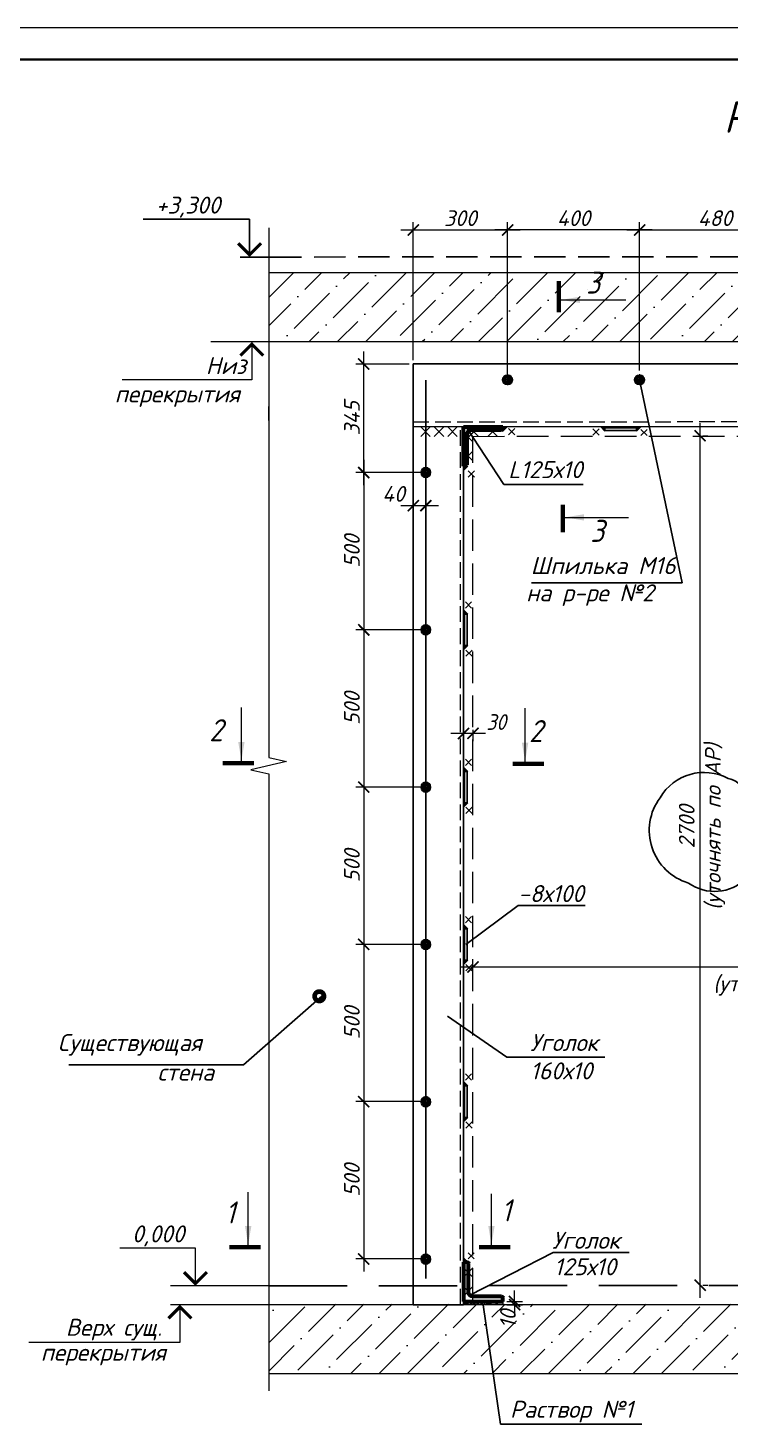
# Model space of a CAD drawing. Header units: millimetres. Extents: x 749182 to 2267578, y 70462 to 311449.
# Drawn here: x 2151300 to 2153534, y 144122 to 148560 of the extents above; entities that cross this region are included whole.
import ezdxf
from ezdxf.enums import TextEntityAlignment as Align

# ---------------------------------------------------------------- set-up
doc = ezdxf.new("R2010")
doc.units = ezdxf.units.MM
for name, pattern in [('GOST2.303 4', [7, 5, -2, 0]), ('ГОСТ 2.303 4', [7, 5, -2, 0]), ('осеваяX2', [4, 2.5, -0.5, 0.5, -0.5])]:
    doc.linetypes.add(name, pattern=pattern)
doc.layers.get('Defpoints').update_dxf_attribs({"color": 255})
for name, color, linetype, lineweight in [('1Стены', 252, 'Continuous', 25), ('монолит', 176, 'Continuous', 50), ('Оси', 165, 'осеваяX2', 13), ('Размер', 7, 'Continuous', 13), ('сварка', 156, 'Continuous', 9), ('штрих', 8, 'Continuous', 5), ('штриховка кирпич', 42, 'Continuous', 5)]:
    doc.layers.add(name, color=color, linetype=linetype, lineweight=lineweight)
doc.layers.add('CS_UNPLOTTED', color=254, linetype='Continuous', plot=False)
doc.layers.add('металл', color=124, linetype='Continuous')
doc.layers.add('Текст', color=7, linetype='Continuous')
doc.styles.add('GOST', font='', dxfattribs={"width": 0.8, "oblique": 10})
doc.styles.add('GOST 2.304_new', font='isocpeur.ttf', dxfattribs={"width": 0.9, "oblique": 15})
doc.styles.add('М2', font='isocpeui.ttf')
doc.styles.get('GOST').set_extended_font_data('GOST type A')
doc.dimstyles.new('SPDS', dxfattribs={"dimscale": 25, "dimtxt": 2.5, "dimasz": 1.77, "dimexe": 1.25, "dimexo": 0.625, "dimtad": 1, "dimdec": 0, "dimrnd": 0.001, "dimtxsty": 'GOST 2.304_new', "dimblk": 'ARCHTICK', "dimcen": 2.5, "dimdle": 2, "dimclrt": 256, "dimazin": 2, "dimtfac": 0.75, "dimtdec": 0, "dimtmove": 1, "dimatfit": 3, "dimfxl": 0, "dimtolj": 1, "dimlwd": 9, "dimlwe": 9, "dimarcsym": 0})
doc.dimstyles.new('SPDS 1_20', dxfattribs={"dimscale": 20, "dimtxt": 2.5, "dimasz": 1.77, "dimexe": 1.25, "dimexo": 0.625, "dimtad": 1, "dimdec": 0, "dimrnd": 0.001, "dimtxsty": 'М2', "dimblk": 'ARCHTICK', "dimcen": 2.5, "dimdle": 2, "dimclrt": 256, "dimadec": 0, "dimazin": 2, "dimtfac": 0.75, "dimtdec": 0, "dimtmove": 1, "dimatfit": 3, "dimfxl": 0, "dimtolj": 1, "dimlwd": 9, "dimlwe": 9, "dimarcsym": 0})
pattern_1 = [(45, (-39706881.14, -1426623.21), (33.67596045, 123.47852166), [158.75, -31.75, 0, -31.75])]

# ---------------------------------------------------------------- blocks, each defined once
blk = doc.blocks.new('_ArchTick')
at = {"color": 0, "linetype": 'ByBlock', "const_width": 0.15}
blk.add_lwpolyline([(-0.5, -0.5), (0.5, 0.5)], dxfattribs=at)
blk = doc.blocks.new('*D1083')
at = {"layer": 'Defpoints', "color": 0, "lineweight": 20, "ltscale": 20, "transparency": 16777216}
for p in [(2152685.6, 146340.9), (2152685.6, 146317.3), (2152715.6, 146340.9)]:
    blk.add_point(p, dxfattribs=at)
at = {"layer": 'Размер', "color": 0, "lineweight": 9, "ltscale": 20, "transparency": 16777216}
for p, q in [((2152755.6, 146317.3), (2152645.6, 146317.3)), ((2152685.6, 146328.4), (2152685.6, 146292.3)), ((2152715.6, 146328.4), (2152715.6, 146292.3))]:
    blk.add_line(p, q, dxfattribs=at)
at = {"layer": 'Размер', "color": 0, "lineweight": 9, "ltscale": 20, "transparency": 16777216, "xscale": 35.4, "yscale": 35.4, "zscale": 35.4}
for p, rotation in [((2152685.6, 146317.3), 179.9999999995553), ((2152715.6, 146317.3), 359.9999999995553)]:
    blk.add_blockref('_ArchTick', p, dxfattribs=dict(at, rotation=rotation))
at = {"layer": 'Размер', "ltscale": 20, "transparency": 16777216, "insert": (2152789.4, 146353.4), "char_height": 50, "attachment_point": 5, "style": 'GOST 2.304_new'}
blk.add_mtext('\\A1;30', dxfattribs=at)
blk = doc.blocks.new('свар')
at = {"layer": 'сварка', "color": 0, "linetype": 'Continuous', "ltscale": 10}
for p, q in [((10, 10), (-10, -10)), ((-10, 10), (10, -10))]:
    blk.add_line(p, q, dxfattribs=at)
blk = doc.blocks.new('м16')
at = {"layer": 'металл', "lineweight": 30, "ltscale": 20}
for p, q in [((-11, 6.4), (0, 12.7)), ((-11, -6.4), (-11, 6.4)), ((0, 12.7), (11, 6.4)), ((11, 6.4), (11, -6.4)), ((0, -12.7), (-11, -6.4)), ((11, -6.4), (0, -12.7))]:
    blk.add_line(p, q, dxfattribs=at)
blk.add_circle((0, 0), 15, dxfattribs=at)
for radius, start, end in [(10.4, 0, 180), (10.4, 180, 0), (6.92, 0, 180), (6.92, 180, 0)]:
    blk.add_arc((0, 0), radius, start, end, dxfattribs=at)
at = {"layer": 'металл', "linetype": 'Continuous', "lineweight": 25, "ltscale": 20}
blk.add_arc((0, 0), 8, 255, 165, dxfattribs=at)
at = {"layer": 'Оси', "ltscale": 20}
for p, q in [((17, 0), (-17.3, 0)), ((0, 17.3), (0, -17.3))]:
    blk.add_line(p, q, dxfattribs=at)
blk = doc.blocks.new('*D1090')
at = {"color": 0, "lineweight": 9, "ltscale": 20, "transparency": 16777216}
for p, q in [((2152367.9, 147186.5), (2152367.9, 146606.5)), ((2152563.1, 147146.5), (2152342.9, 147146.5)), ((2152563.1, 146646.5), (2152342.9, 146646.5))]:
    blk.add_line(p, q, dxfattribs=at)
at = {"layer": 'Defpoints', "color": 0, "lineweight": 20, "ltscale": 20, "transparency": 16777216}
for p in [(2152575.6, 147146.5), (2152367.9, 146646.5), (2152575.6, 146646.5)]:
    blk.add_point(p, dxfattribs=at)
at = {"color": 0, "lineweight": 9, "ltscale": 20, "transparency": 16777216, "xscale": 35.4, "yscale": 35.4, "zscale": 35.4}
for p, rotation in [((2152367.9, 147146.5), 90), ((2152367.9, 146646.5), 270)]:
    blk.add_blockref('_ArchTick', p, dxfattribs=dict(at, rotation=rotation))
at = {"ltscale": 20, "transparency": 16777216, "insert": (2152330.4, 146896.5), "char_height": 50, "attachment_point": 5, "rotation": 90, "style": 'М2'}
blk.add_mtext('\\A1;500', dxfattribs=at)
blk = doc.blocks.new('*D1091')
at = {"color": 0, "lineweight": 9, "ltscale": 20, "transparency": 16777216}
for p, q in [((2152367.9, 146686.5), (2152367.9, 146106.5)), ((2152563.1, 146646.5), (2152342.9, 146646.5)), ((2152563.1, 146146.5), (2152342.9, 146146.5))]:
    blk.add_line(p, q, dxfattribs=at)
at = {"layer": 'Defpoints', "color": 0, "lineweight": 20, "ltscale": 20, "transparency": 16777216}
for p in [(2152575.6, 146646.5), (2152367.9, 146146.5), (2152575.6, 146146.5)]:
    blk.add_point(p, dxfattribs=at)
at = {"color": 0, "lineweight": 9, "ltscale": 20, "transparency": 16777216, "xscale": 35.4, "yscale": 35.4, "zscale": 35.4}
for p, rotation in [((2152367.9, 146646.5), 90), ((2152367.9, 146146.5), 270)]:
    blk.add_blockref('_ArchTick', p, dxfattribs=dict(at, rotation=rotation))
at = {"ltscale": 20, "transparency": 16777216, "insert": (2152330.4, 146396.5), "char_height": 50, "attachment_point": 5, "rotation": 90, "style": 'М2'}
blk.add_mtext('\\A1;500', dxfattribs=at)
blk = doc.blocks.new('*D1092')
at = {"color": 0, "lineweight": 9, "ltscale": 20, "transparency": 16777216}
for p, q in [((2152367.9, 146186.5), (2152367.9, 145606.7)), ((2152563.1, 146146.5), (2152342.9, 146146.5)), ((2152563.1, 145646.7), (2152342.9, 145646.7))]:
    blk.add_line(p, q, dxfattribs=at)
at = {"layer": 'Defpoints', "color": 0, "lineweight": 20, "ltscale": 20, "transparency": 16777216}
for p in [(2152575.6, 146146.5), (2152367.9, 145646.7), (2152575.6, 145646.7)]:
    blk.add_point(p, dxfattribs=at)
at = {"color": 0, "lineweight": 9, "ltscale": 20, "transparency": 16777216, "xscale": 35.4, "yscale": 35.4, "zscale": 35.4}
for p, rotation in [((2152367.9, 146146.5), 90), ((2152367.9, 145646.7), 270)]:
    blk.add_blockref('_ArchTick', p, dxfattribs=dict(at, rotation=rotation))
at = {"ltscale": 20, "transparency": 16777216, "insert": (2152330.4, 145896.6), "char_height": 50, "attachment_point": 5, "rotation": 90, "style": 'М2'}
blk.add_mtext('\\A1;500', dxfattribs=at)
blk = doc.blocks.new('*D1093')
at = {"layer": 'Defpoints', "color": 0, "lineweight": 20, "ltscale": 20, "transparency": 16777216}
for p in [(2152525.6, 147131.7), (2152565.6, 147129.5), (2152525.6, 147041.2)]:
    blk.add_point(p, dxfattribs=at)
at = {"layer": 'Размер', "color": 0, "lineweight": 9, "ltscale": 20, "transparency": 16777216}
for p, q in [((2152525.6, 147119.2), (2152525.6, 147016.2)), ((2152565.6, 147117), (2152565.6, 147016.2)), ((2152605.6, 147041.2), (2152485.6, 147041.2))]:
    blk.add_line(p, q, dxfattribs=at)
at = {"layer": 'Размер', "color": 0, "lineweight": 9, "ltscale": 20, "transparency": 16777216, "xscale": 35.4, "yscale": 35.4, "zscale": 35.4, "rotation": 180}
blk.add_blockref('_ArchTick', (2152525.6, 147041.2), dxfattribs=at)
at = {"layer": 'Размер', "color": 0, "lineweight": 9, "ltscale": 20, "transparency": 16777216, "xscale": 35.4, "yscale": 35.4, "zscale": 35.4}
blk.add_blockref('_ArchTick', (2152565.6, 147041.2), dxfattribs=at)
at = {"layer": 'Размер', "ltscale": 20, "transparency": 16777216, "insert": (2152462.7, 147078.7), "char_height": 50, "attachment_point": 5, "style": 'М2'}
blk.add_mtext('\\A1;40', dxfattribs=at)
blk = doc.blocks.new('*D1094')
at = {"color": 0, "lineweight": 9, "ltscale": 20, "transparency": 16777216}
for p, q in [((2152848, 144511.5), (2152848, 144546.9)), ((2152823.1, 144511.5), (2152873, 144511.5)), ((2152823.1, 144501.5), (2152873, 144501.5)), ((2152848, 144511.5), (2152848, 144501.5)), ((2152848, 144501.5), (2152848, 144466.1))]:
    blk.add_line(p, q, dxfattribs=at)
at = {"layer": 'Defpoints', "color": 0, "lineweight": 20, "ltscale": 20, "transparency": 16777216}
for p in [(2152810.6, 144511.5), (2152810.6, 144501.5), (2152848, 144501.5)]:
    blk.add_point(p, dxfattribs=at)
at = {"color": 0, "lineweight": 9, "ltscale": 20, "transparency": 16777216, "xscale": 35.4, "yscale": 35.4, "zscale": 35.4}
for p, rotation in [((2152848, 144511.5), 270), ((2152848, 144501.5), 90)]:
    blk.add_blockref('_ArchTick', p, dxfattribs=dict(at, rotation=rotation))
at = {"ltscale": 20, "transparency": 16777216, "insert": (2152826.9, 144455.9), "char_height": 50, "attachment_point": 5, "rotation": 90, "style": 'М2'}
blk.add_mtext('\\A1;10', dxfattribs=at)
blk = doc.blocks.new('*D1096')
at = {"color": 0, "lineweight": 9, "ltscale": 20, "transparency": 16777216}
for p, q in [((2152485.6, 147917.5), (2152865.6, 147917.5)), ((2152525.6, 147504), (2152525.6, 147942.5)), ((2152825.6, 147454), (2152825.6, 147942.5))]:
    blk.add_line(p, q, dxfattribs=at)
at = {"layer": 'Defpoints', "color": 0, "lineweight": 20, "ltscale": 20, "transparency": 16777216}
for p in [(2152825.6, 147917.5), (2152525.6, 147491.5), (2152825.6, 147441.5)]:
    blk.add_point(p, dxfattribs=at)
at = {"color": 0, "lineweight": 9, "ltscale": 20, "transparency": 16777216, "xscale": 35.4, "yscale": 35.4, "zscale": 35.4, "rotation": 180}
blk.add_blockref('_ArchTick', (2152525.6, 147917.5), dxfattribs=at)
at = {"color": 0, "lineweight": 9, "ltscale": 20, "transparency": 16777216, "xscale": 35.4, "yscale": 35.4, "zscale": 35.4}
blk.add_blockref('_ArchTick', (2152825.6, 147917.5), dxfattribs=at)
at = {"ltscale": 20, "transparency": 16777216, "insert": (2152675.6, 147955), "char_height": 50, "attachment_point": 5, "style": 'М2'}
blk.add_mtext('\\A1;300', dxfattribs=at)
blk = doc.blocks.new('*D1097')
at = {"color": 0, "lineweight": 9, "ltscale": 20, "transparency": 16777216}
for p, q in [((2153285.6, 147917.5), (2152785.6, 147917.5)), ((2152825.6, 147482), (2152825.6, 147942.5)), ((2153245.6, 147471.3), (2153245.6, 147942.5))]:
    blk.add_line(p, q, dxfattribs=at)
at = {"layer": 'Defpoints', "color": 0, "lineweight": 20, "ltscale": 20, "transparency": 16777216}
for p in [(2152825.6, 147917.5), (2152825.6, 147469.5), (2153245.6, 147458.8)]:
    blk.add_point(p, dxfattribs=at)
at = {"color": 0, "lineweight": 9, "ltscale": 20, "transparency": 16777216, "xscale": 35.4, "yscale": 35.4, "zscale": 35.4, "rotation": 180}
blk.add_blockref('_ArchTick', (2152825.6, 147917.5), dxfattribs=at)
at = {"color": 0, "lineweight": 9, "ltscale": 20, "transparency": 16777216, "xscale": 35.4, "yscale": 35.4, "zscale": 35.4}
blk.add_blockref('_ArchTick', (2153245.6, 147917.5), dxfattribs=at)
at = {"ltscale": 20, "transparency": 16777216, "insert": (2153035.6, 147955), "char_height": 50, "attachment_point": 5, "style": 'М2'}
blk.add_mtext('\\A1;400', dxfattribs=at)
blk = doc.blocks.new('*D1098')
at = {"color": 0, "lineweight": 9, "ltscale": 20, "transparency": 16777216}
for p, q in [((2152367.9, 147106.7), (2152367.9, 147531.5)), ((2152513.1, 147491.5), (2152342.9, 147491.5)), ((2152553.1, 147146.7), (2152342.9, 147146.7))]:
    blk.add_line(p, q, dxfattribs=at)
at = {"layer": 'Defpoints', "color": 0, "lineweight": 20, "ltscale": 20, "transparency": 16777216}
for p in [(2152367.9, 147491.5), (2152525.6, 147491.5), (2152565.6, 147146.7)]:
    blk.add_point(p, dxfattribs=at)
at = {"color": 0, "lineweight": 9, "ltscale": 20, "transparency": 16777216, "xscale": 35.4, "yscale": 35.4, "zscale": 35.4}
for p, rotation in [((2152367.9, 147491.5), 90), ((2152367.9, 147146.7), 270)]:
    blk.add_blockref('_ArchTick', p, dxfattribs=dict(at, rotation=rotation))
at = {"ltscale": 20, "transparency": 16777216, "insert": (2152330.4, 147319.1), "char_height": 50, "attachment_point": 5, "rotation": 90, "style": 'М2'}
blk.add_mtext('\\A1;345', dxfattribs=at)
blk = doc.blocks.new('*D1085')
at = {"color": 0, "lineweight": 9, "ltscale": 20, "transparency": 16777216}
for p, q in [((2152675.6, 145574.9), (2154770.5, 145574.9)), ((2152715.6, 145539.6), (2152715.6, 145599.9)), ((2154730.5, 145524.3), (2154730.5, 145599.9))]:
    blk.add_line(p, q, dxfattribs=at)
at = {"layer": 'Defpoints', "color": 0, "lineweight": 20, "ltscale": 20, "transparency": 16777216}
for p in [(2154730.5, 145574.9), (2152715.6, 145527.1), (2154730.5, 145511.8)]:
    blk.add_point(p, dxfattribs=at)
at = {"color": 0, "lineweight": 9, "ltscale": 20, "transparency": 16777216, "xscale": 35.4, "yscale": 35.4, "zscale": 35.4, "rotation": 180}
blk.add_blockref('_ArchTick', (2152715.6, 145574.9), dxfattribs=at)
at = {"color": 0, "lineweight": 9, "ltscale": 20, "transparency": 16777216, "xscale": 35.4, "yscale": 35.4, "zscale": 35.4}
blk.add_blockref('_ArchTick', (2154730.5, 145574.9), dxfattribs=at)
at = {"ltscale": 20, "transparency": 16777216, "insert": (2153744.6, 145557.3), "char_height": 50, "width": 743.323, "attachment_point": 5, "style": 'М2'}
blk.add_mtext('\\A1;1815*(2000*)\\P(уточнять по АР)', dxfattribs=at)
blk = doc.blocks.new('*D1086')
at = {"layer": 'Defpoints', "color": 0, "lineweight": 20, "ltscale": 20, "transparency": 16777216}
for p in [(2153434.1, 147263.5), (2153438.3, 147263.5), (2153434.1, 144563.5)]:
    blk.add_point(p, dxfattribs=at)
at = {"layer": 'Размер', "color": 0, "lineweight": 9, "ltscale": 20, "transparency": 16777216}
for p, q in [((2153438.3, 144523.5), (2153438.3, 147303.5)), ((2153446.6, 147263.5), (2153463.3, 147263.5)), ((2153446.6, 144563.5), (2153463.3, 144563.5))]:
    blk.add_line(p, q, dxfattribs=at)
at = {"layer": 'Размер', "color": 0, "lineweight": 9, "ltscale": 20, "transparency": 16777216, "xscale": 35.4, "yscale": 35.4, "zscale": 35.4}
for p, rotation in [((2153438.3, 147263.5), 90), ((2153438.3, 144563.5), 270)]:
    blk.add_blockref('_ArchTick', p, dxfattribs=dict(at, rotation=rotation))
at = {"layer": 'Размер', "ltscale": 20, "transparency": 16777216, "insert": (2153444.1, 146020.7), "char_height": 50, "width": 670.583, "attachment_point": 5, "rotation": 90, "style": 'М2'}
blk.add_mtext('\\A1;2700  \\P(уточнять по АР)', dxfattribs=at)
blk = doc.blocks.new('*D1087')
at = {"layer": 'Defpoints', "color": 0, "lineweight": 20, "ltscale": 100, "transparency": 16777216}
for p in [(2153726, 147917.5), (2153245.6, 147542), (2153726, 147459.1)]:
    blk.add_point(p, dxfattribs=at)
at = {"layer": 'Размер', "color": 0, "lineweight": 9, "ltscale": 100, "transparency": 16777216}
for p, q in [((2153205.6, 147917.5), (2153766, 147917.5)), ((2153245.6, 147554.5), (2153245.6, 147942.5)), ((2153726, 147471.6), (2153726, 147942.5))]:
    blk.add_line(p, q, dxfattribs=at)
at = {"layer": 'Размер', "color": 0, "lineweight": 9, "ltscale": 100, "transparency": 16777216, "xscale": 35.4, "yscale": 35.4, "zscale": 35.4, "rotation": 180}
blk.add_blockref('_ArchTick', (2153245.6, 147917.5), dxfattribs=at)
at = {"layer": 'Размер', "color": 0, "lineweight": 9, "ltscale": 100, "transparency": 16777216, "xscale": 35.4, "yscale": 35.4, "zscale": 35.4}
blk.add_blockref('_ArchTick', (2153726, 147917.5), dxfattribs=at)
at = {"layer": 'Размер', "ltscale": 100, "transparency": 16777216, "insert": (2153485.8, 147955), "char_height": 50, "attachment_point": 5, "style": 'М2'}
blk.add_mtext('\\A1;480', dxfattribs=at)
blk = doc.blocks.new('*U713')
at = {"color": 44, "lineweight": 20, "ltscale": 10}
blk.add_line((594, 420), (0, 420), dxfattribs=at)
at = {"color": 137, "lineweight": 35, "ltscale": 10}
blk.add_line((589, 415), (20, 415), dxfattribs=at)
at = {"color": 44, "lineweight": 13, "style": 'GOST', "oblique": 10, "width": 0.8}
for tag in ['ФОРМАТВЕРТ', 'ФОРМАТГОРИЗ']:
    blk.add_attdef(tag, (542.98, 1.6), '', height=2, dxfattribs=at)
blk = doc.blocks.new('*D1101')
at = {"color": 0, "lineweight": 9, "ltscale": 20, "transparency": 16777216}
for p, q in [((2152367.9, 145686.7), (2152367.9, 145106.9)), ((2152563.1, 145646.7), (2152342.9, 145646.7)), ((2152563.1, 145146.9), (2152342.9, 145146.9))]:
    blk.add_line(p, q, dxfattribs=at)
at = {"layer": 'Defpoints', "color": 0, "lineweight": 20, "ltscale": 20, "transparency": 16777216}
for p in [(2152575.6, 145646.7), (2152367.9, 145146.9), (2152575.6, 145146.9)]:
    blk.add_point(p, dxfattribs=at)
at = {"color": 0, "lineweight": 9, "ltscale": 20, "transparency": 16777216, "xscale": 35.4, "yscale": 35.4, "zscale": 35.4}
for p, rotation in [((2152367.9, 145646.7), 90), ((2152367.9, 145146.9), 270)]:
    blk.add_blockref('_ArchTick', p, dxfattribs=dict(at, rotation=rotation))
at = {"ltscale": 20, "transparency": 16777216, "insert": (2152330.4, 145396.8), "char_height": 50, "attachment_point": 5, "rotation": 90, "style": 'М2'}
blk.add_mtext('\\A1;500', dxfattribs=at)
blk = doc.blocks.new('*D1102')
at = {"color": 0, "lineweight": 9, "ltscale": 20, "transparency": 16777216}
for p, q in [((2152367.9, 145186.9), (2152367.9, 144607)), ((2152563.1, 145146.9), (2152342.9, 145146.9)), ((2152563.1, 144647), (2152342.9, 144647))]:
    blk.add_line(p, q, dxfattribs=at)
at = {"layer": 'Defpoints', "color": 0, "lineweight": 20, "ltscale": 20, "transparency": 16777216}
for p in [(2152575.6, 145146.9), (2152367.9, 144647), (2152575.6, 144647)]:
    blk.add_point(p, dxfattribs=at)
at = {"color": 0, "lineweight": 9, "ltscale": 20, "transparency": 16777216, "xscale": 35.4, "yscale": 35.4, "zscale": 35.4}
for p, rotation in [((2152367.9, 145146.9), 90), ((2152367.9, 144647), 270)]:
    blk.add_blockref('_ArchTick', p, dxfattribs=dict(at, rotation=rotation))
at = {"ltscale": 20, "transparency": 16777216, "insert": (2152330.4, 144896.9), "char_height": 50, "attachment_point": 5, "rotation": 90, "style": 'М2'}
blk.add_mtext('\\A1;500', dxfattribs=at)

msp = doc.modelspace()

# ---------------------------------------------------------------- hatches: boundary and pattern name
at = {"layer": 'Размер', "ltscale": 20}
h = msp.add_hatch(dxfattribs=at)
h.set_pattern_fill('AR-SAND', color=256, scale=0.3)
h.set_pattern_definition([(37.5, (1378667.617, 497263.768), (-0.48000939, 14.68239712), [0, -11.5824, 0, -12.954, 0, -12.3825]), (7.5, (1378667.617, 497263.768), (13.4856985, 21.504753), [0, -6.2484, 0, -10.4394, 0, -4.0005]), (327.5, (1378658.244, 497263.768), (23.7297711, 0.04311554), [0, -3.81, 0, -13.716, 0, -17.907]), (317.5, (1378658.244, 497263.768), (22.90669357, 6.6878797), [0, -1.905, 0, -8.9916, 0, -10.287])])
h.paths.add_polyline_path([(2152810.6178, 144511.5151), (2152715.6178, 144511.5151), (2152715.6178, 144501.5151), (2152810.6178, 144501.5151)])
h.paths.add_polyline_path([(2152715.6178, 144511.5151), (2152685.6178, 144511.5151), (2152685.6178, 144501.5151), (2152715.6178, 144501.5151)])
at = {"layer": 'сварка', "linetype": 'Continuous', "ltscale": 5}
for points in [[(2152810.6276, 147291.5151), (2152810.6276, 147277.8717), (2152824.2711, 147291.5151)], [(2153135.5298, 147291.5151), (2153121.8864, 147291.5151), (2153135.5298, 147277.8717)], [(2153235.7254, 147291.5151), (2153249.3689, 147291.5151), (2153235.7254, 147277.8717)], [(2152685.6276, 147166.5151), (2152699.2711, 147166.5151), (2152685.6276, 147152.8717)], [(2152685.6276, 146696.6129), (2152685.6276, 146710.2563), (2152699.2711, 146696.6129)], [(2152685.6276, 146596.4173), (2152685.6276, 146582.7739), (2152699.2711, 146596.4173)], [(2152685.6276, 146196.6129), (2152685.6276, 146210.2563), (2152699.2711, 146196.6129)], [(2152685.6276, 146096.4173), (2152685.6276, 146082.7739), (2152699.2711, 146096.4173)], [(2152685.6276, 145696.6129), (2152685.6276, 145710.2563), (2152699.2711, 145696.6129)], [(2152685.6276, 145596.4173), (2152685.6276, 145582.7739), (2152699.2711, 145596.4173)], [(2152685.6276, 145196.7855), (2152685.6276, 145210.4289), (2152699.2711, 145196.7855)], [(2152685.6276, 145096.5899), (2152685.6276, 145082.9464), (2152699.2711, 145096.5899)], [(2152685.6276, 144636.5151), (2152685.6276, 144650.1585), (2152699.2711, 144636.5151)]]:
    msp.add_hatch(color=0, dxfattribs=at).paths.add_polyline_path(points, flags=0)
at = {"layer": 'штрих', "ltscale": 15}
h = msp.add_hatch(dxfattribs=at)
h.set_pattern_fill('ANSI36', color=256, scale=20)
h.set_pattern_definition(pattern_1)
h.paths.add_polyline_path([(2152065.5189, 147782.5176), (2152065.7324, 147562.5177), (2155196.799, 147562.5177), (2155196.5856, 147782.5176)])
h = msp.add_hatch(dxfattribs=at)
h.set_pattern_fill('ANSI36', color=256, scale=20)
h.set_pattern_definition(pattern_1)
h.paths.add_polyline_path([(2152065.5742, 144503.5202), (2152065.5742, 144283.5202), (2155196.6408, 144283.5202), (2155196.6408, 144503.5202)])

# ---------------------------------------------------------------- linework, layer by layer
at = {"linetype": 'Continuous', "ltscale": 20}
for p, q in [((2152004.8584, 147951.5151), (2151666.7028, 147951.5151)), ((2152004.8584, 147831.5151), (2152004.8584, 147951.5151)), ((2152125.6403, 147831.5151), (2151974.8584, 147831.5151))]:
    msp.add_line(p, q, dxfattribs=at)
at = {"ltscale": 100}
for p, q in [((2153381.6476, 146796.0408), (2153245.6276, 147441.5151)), ((2152813.7563, 147108.5833), (2152697.4428, 147286.5329)), ((2153065.946, 147108.5833), (2152813.7563, 147108.5833)), ((2152902.2285, 146796.0408), (2153381.6476, 146796.0408)), ((2152859.8306, 145770.6274), (2152692.6567, 145646.5152)), ((2152859.8306, 145770.6274), (2153072.2458, 145770.6274)), ((2151985.334, 145263.3666), (2152234.249, 145481.7055)), ((2151985.334, 145263.3666), (2151430.0081, 145263.3666)), ((2152970.6778, 144666.888), (2152705.7281, 144531.6156)), ((2153212.9203, 144666.888), (2152970.6778, 144666.888))]:
    msp.add_line(p, q, dxfattribs=at)
at = {"ltscale": 20}
msp.add_line((2152823.6204, 145287.7638), (2152634.5765, 145419.0588), dxfattribs=at)
at = {"color": 0, "linetype": 'Continuous', "ltscale": 20, "const_width": 10}
msp.add_lwpolyline([(2152041.3229, 147875.0506), (2152004.8584, 147838.5861), (2151968.394, 147875.0506)], dxfattribs=at)
at = {"color": 0, "ltscale": 20}
msp.add_lwpolyline([(2153134.9039, 145287.7638), (2152823.6204, 145287.7638)], dxfattribs=at)
at = {"layer": '1Стены', "color": 0, "linetype": 'GOST2.303 4', "ltscale": 20}
msp.add_line((2152069.817, 147831.5151), (2155196.5856, 147833.5201), dxfattribs=at)
at = {"layer": '1Стены', "color": 0, "linetype": 'ГОСТ 2.303 4', "lineweight": 13, "ltscale": 10}
for p, q in [((2152525.6276, 147307.5151), (2154920.4643, 147309.5202)), ((2152675.6276, 144501.5151), (2152675.6276, 147291.5151))]:
    msp.add_line(p, q, dxfattribs=at)
at = {"layer": '1Стены', "color": 0, "linetype": 'ГОСТ 2.303 4', "lineweight": 13, "ltscale": 20}
for p, q in [((2152715.6276, 147261.5151), (2154730.4643, 147263.5202)), ((2152715.6276, 144517.5151), (2152715.6276, 147261.5151))]:
    msp.add_line(p, q, dxfattribs=at)
at = {"layer": '1Стены', "color": 0, "linetype": 'GOST2.303 4', "ltscale": 50}
msp.add_line((2152065.5742, 144561.5151), (2155196.6408, 144563.5202), dxfattribs=at)
at = {"layer": '1Стены', "color": 0, "linetype": 'ГОСТ 2.303 4', "lineweight": 13, "ltscale": 50}
msp.add_line((2152685.6276, 144501.5151), (2154760.4544, 144503.5202), dxfattribs=at)
at = {"layer": 'CS_UNPLOTTED', "ltscale": 20}
msp.add_line((2152565.9373, 147439.7994), (2152565.6276, 144584.7787), dxfattribs=at)
at = {"layer": 'CS_UNPLOTTED', "color": 5, "ltscale": 100}
msp.add_lwpolyline([(2153310.7384, 146112.7377, 0.52056705), (2153401.0983, 145841.8183, 0.365414593), (2153584.5891, 145856.073, 0.52056705), (2153670.1859, 145960.6383, 0.52056705), (2153575.0756, 146060.452, 0.52056705), (2153527.5204, 146174.5265, 0.399742671), (2153310.7384, 146112.7377)], format="xyb", dxfattribs=at)
at = {"layer": 'металл', "color": 0, "ltscale": 20}
for p, q in [((2152525.6276, 147491.5151), (2154920.4643, 147493.5202)), ((2152525.6276, 144501.5151), (2152525.6276, 147491.5151)), ((2152525.6276, 147291.5151), (2154920.4643, 147293.5202)), ((2152685.6276, 144501.5151), (2152685.6276, 147291.5151)), ((2152685.6178, 144501.5151), (2152525.6276, 144501.5151))]:
    msp.add_line(p, q, dxfattribs=at)
at = {"layer": 'металл', "color": 0, "linetype": 'Continuous', "lineweight": 60, "ltscale": 20}
for p, q in [((2152685.6276, 147166.5151), (2152685.6276, 147291.5151)), ((2152685.6276, 147291.5151), (2152810.6276, 147291.5151)), ((2152810.6276, 147291.5151), (2152810.6276, 147286.1151)), ((2152695.6276, 147267.5151), (2152695.6276, 147171.1151)), ((2152806.0276, 147281.5151), (2152709.6276, 147281.5151)), ((2152691.0276, 147166.5151), (2152685.6276, 147166.5151))]:
    msp.add_line(p, q, dxfattribs=at)
at = {"layer": 'металл', "color": 0, "linetype": 'Continuous', "lineweight": 60, "ltscale": 20, "extrusion": (0, 0, -1)}
for p, q in [((2152685.6276, 144636.5151), (2152685.6276, 144511.5151)), ((2152697.0276, 144636.5151), (2152685.6276, 144636.5151)), ((2152701.6276, 144541.5151), (2152701.6276, 144631.9151)), ((2152685.6276, 144511.5151), (2152810.6276, 144511.5151)), ((2152806.0276, 144527.5151), (2152715.6276, 144527.5151)), ((2152810.6276, 144511.5151), (2152810.6276, 144522.9151))]:
    msp.add_line(p, q, dxfattribs=at)
at = {"layer": 'металл', "color": 0, "ltscale": 20}
for points in [[(2153235.6276, 147288.506), (2153235.6276, 147280.506), (2153135.6276, 147280.506), (2153135.6276, 147288.506)], [(2152688.6367, 146696.5151), (2152696.6367, 146696.5151), (2152696.6367, 146596.5151), (2152688.6367, 146596.5151)], [(2152688.6367, 146196.5151), (2152696.6367, 146196.5151), (2152696.6367, 146096.5151), (2152688.6367, 146096.5151)], [(2152688.6367, 145696.5151), (2152696.6367, 145696.5151), (2152696.6367, 145596.5151), (2152688.6367, 145596.5151)], [(2152688.6367, 145196.6877), (2152696.6367, 145196.6877), (2152696.6367, 145096.6877), (2152688.6367, 145096.6877)]]:
    msp.add_lwpolyline(points, close=True, dxfattribs=at)
at = {"layer": 'металл', "color": 0, "linetype": 'Continuous', "lineweight": 60, "ltscale": 20}
for centre, radius, start, end in [((2152709.6276, 147267.5151), 14, 90, 180), ((2152806.0276, 147286.1151), 4.6, 270, 0), ((2152691.0276, 147171.1151), 4.6, 270, 0)]:
    msp.add_arc(centre, radius, start, end, dxfattribs=at)
at = {"layer": 'металл', "color": 0, "linetype": 'Continuous', "lineweight": 60, "ltscale": 20, "extrusion": (0, 0, -1)}
for centre, radius, start, end in [((-2152697.0276, 144631.9151), 4.6, 90, 180), ((-2152715.6276, 144541.5151), 14, 270, 0), ((-2152806.0276, 144522.9151), 4.6, 90, 180)]:
    msp.add_arc(centre, radius, start, end, dxfattribs=at)
at = {"layer": 'монолит', "color": 0, "lineweight": 25, "ltscale": 100}
for p, q in [((2152065.5189, 147781.5151), (2155196.5856, 147783.5201)), ((2152065.5189, 147561.5151), (2155196.5856, 147563.5201)), ((2152065.5742, 144501.5151), (2155196.6408, 144503.5202)), ((2152065.5742, 144281.5151), (2155196.6408, 144283.5202))]:
    msp.add_line(p, q, dxfattribs=at)
at = {"layer": 'Размер', "linetype": 'Continuous', "ltscale": 20}
for p, q in [((2152995.928, 147695.231), (2153201.5503, 147695.231)), ((2152206.1036, 147561.5151), (2151881.0904, 147561.5151)), ((2152012.0853, 147561.5151), (2152012.0853, 147441.5151)), ((2152012.0853, 147441.5151), (2151599.3096, 147441.5151)), ((2153008.7997, 147004.007), (2153210.0358, 147004.007)), ((2151978.8041, 146230.1303), (2151978.8041, 146400.1303)), ((2152881.4166, 146227.4408), (2152881.4166, 146397.4408)), ((2152000.4192, 144691.2621), (2152000.4192, 144859.5042)), ((2152774.408, 144691.2621), (2152774.408, 144853.46)), ((2151832.4017, 144681.5151), (2151592.1292, 144681.5151)), ((2151832.4017, 144561.5151), (2151832.4017, 144681.5151)), ((2152065.5358, 144561.5151), (2151753.2238, 144561.5151)), ((2152065.5358, 144501.5151), (2151753.2238, 144501.5151)), ((2151783.2623, 144501.5151), (2151783.2623, 144381.5151)), ((2151783.2623, 144381.5151), (2151302.4322, 144381.5151))]:
    msp.add_line(p, q, dxfattribs=at)
at = {"layer": 'Размер', "color": 0, "linetype": 'Continuous', "ltscale": 20}
for points, const_width in [([(2152988.928, 147755.231), (2152988.928, 147655.231)], 14), ([(2151975.6209, 147517.9795), (2152012.0853, 147554.444), (2152048.5498, 147517.9795)], 10), ([(2153001.7997, 146956.007), (2153001.7997, 147044.007)], 14), ([(2151918.8041, 146223.1303), (2152018.8041, 146223.1303)], 14), ([(2152941.4166, 146220.4408), (2152841.4166, 146220.4408)], 14), ([(2151940.4192, 144684.2621), (2152040.4192, 144684.2621)], 14), ([(2152834.408, 144684.2621), (2152734.408, 144684.2621)], 14), ([(2151868.8662, 144605.0506), (2151832.4017, 144568.5862), (2151795.9373, 144605.0506)], 10), ([(2151819.7267, 144457.9796), (2151783.2623, 144494.444), (2151746.7978, 144457.9796)], 10)]:
    msp.add_lwpolyline(points, dxfattribs=dict(at, const_width=const_width))
at = {"layer": 'Размер', "color": 0, "ltscale": 20}
msp.add_lwpolyline([(2152685.6178, 144511.5151), (2152810.6178, 144511.5151), (2152810.6178, 144501.5151), (2152685.6178, 144501.5151)], close=True, dxfattribs=at)
at = {"layer": 'Размер', "linetype": 'Continuous', "ltscale": 20}
for points in [[(2152995.928, 147695.231), (2153056.018, 147705.2866), (2153056.018, 147685.1754)], [(2153008.7997, 147004.007), (2153068.8897, 147014.0626), (2153068.8897, 146993.9514)], [(2151978.8041, 146230.1303), (2151968.7485, 146290.2203), (2151988.8597, 146290.2203)], [(2152881.4166, 146227.4408), (2152871.361, 146287.5308), (2152891.4722, 146287.5308)], [(2152000.4192, 144691.2621), (2151990.3636, 144751.3521), (2152010.4749, 144751.3521)], [(2152774.408, 144691.2621), (2152764.3524, 144751.3521), (2152784.4636, 144751.3521)]]:
    msp.add_solid(points, dxfattribs=at)
at = {"layer": 'сварка', "color": 0, "linetype": 'Continuous', "ltscale": 15}
for p, q in [((2152579.2786, 147291.5151), (2152549.2786, 147261.5151)), ((2152549.2786, 147291.5151), (2152579.2786, 147261.5151)), ((2152622.5894, 147291.5151), (2152592.5894, 147261.5151)), ((2152592.5894, 147291.5151), (2152622.5894, 147261.5151)), ((2152665.3167, 147291.5151), (2152635.3167, 147261.5151)), ((2152635.3167, 147291.5151), (2152665.3167, 147261.5151)), ((2152810.6276, 147291.5151), (2152685.6276, 147291.5151)), ((2152685.6276, 147166.5151), (2152685.6276, 147291.5151)), ((2152733.1276, 147291.5151), (2152703.1276, 147261.5151)), ((2152703.1276, 147291.5151), (2152733.1276, 147261.5151)), ((2152793.1276, 147291.5151), (2152763.1276, 147261.5151)), ((2152763.1276, 147291.5151), (2152793.1276, 147261.5151)), ((2152685.6276, 147244.0151), (2152715.6276, 147274.0151)), ((2152685.6276, 147274.0151), (2152715.6276, 147244.0151)), ((2152685.6276, 147184.0151), (2152715.6276, 147214.0151)), ((2152685.6276, 147214.0151), (2152715.6276, 147184.0151)), ((2152685.6178, 144636.5151), (2152685.6178, 144511.5151)), ((2152685.6178, 144619.0151), (2152715.6178, 144589.0151)), ((2152685.6178, 144589.0151), (2152715.6178, 144619.0151)), ((2152685.6178, 144559.0151), (2152715.6178, 144529.0151)), ((2152685.6178, 144529.0151), (2152715.6178, 144559.0151))]:
    msp.add_line(p, q, dxfattribs=at)
at = {"layer": 'сварка', "color": 0, "linetype": 'Continuous', "ltscale": 5}
for p, q in [((2152810.6276, 147291.5151), (2152810.6276, 147277.8717)), ((2152810.6276, 147277.8717), (2152824.2711, 147291.5151)), ((2152824.2711, 147291.5151), (2152810.6276, 147291.5151)), ((2153135.5298, 147291.5151), (2153121.8864, 147291.5151)), ((2153121.8864, 147291.5151), (2153135.5298, 147277.8717)), ((2153135.5298, 147277.8717), (2153135.5298, 147291.5151)), ((2153235.7254, 147291.5151), (2153249.3689, 147291.5151)), ((2153249.3689, 147291.5151), (2153235.7254, 147277.8717)), ((2153235.7254, 147277.8717), (2153235.7254, 147291.5151)), ((2152685.6276, 147166.5151), (2152699.2711, 147166.5151)), ((2152699.2711, 147166.5151), (2152685.6276, 147152.8717)), ((2152685.6276, 147152.8717), (2152685.6276, 147166.5151)), ((2152685.6276, 146696.6129), (2152685.6276, 146710.2563)), ((2152685.6276, 146710.2563), (2152699.2711, 146696.6129)), ((2152699.2711, 146696.6129), (2152685.6276, 146696.6129)), ((2152685.6276, 146596.4173), (2152685.6276, 146582.7739)), ((2152685.6276, 146582.7739), (2152699.2711, 146596.4173)), ((2152699.2711, 146596.4173), (2152685.6276, 146596.4173)), ((2152685.6276, 146196.6129), (2152685.6276, 146210.2563)), ((2152685.6276, 146210.2563), (2152699.2711, 146196.6129)), ((2152699.2711, 146196.6129), (2152685.6276, 146196.6129)), ((2152685.6276, 146096.4173), (2152685.6276, 146082.7739)), ((2152685.6276, 146082.7739), (2152699.2711, 146096.4173)), ((2152699.2711, 146096.4173), (2152685.6276, 146096.4173)), ((2152685.6276, 145696.6129), (2152685.6276, 145710.2563)), ((2152685.6276, 145710.2563), (2152699.2711, 145696.6129)), ((2152699.2711, 145696.6129), (2152685.6276, 145696.6129)), ((2152685.6276, 145596.4173), (2152685.6276, 145582.7739)), ((2152685.6276, 145582.7739), (2152699.2711, 145596.4173)), ((2152699.2711, 145596.4173), (2152685.6276, 145596.4173)), ((2152685.6276, 145196.7855), (2152685.6276, 145210.4289)), ((2152685.6276, 145210.4289), (2152699.2711, 145196.7855)), ((2152699.2711, 145196.7855), (2152685.6276, 145196.7855)), ((2152685.6276, 145096.5899), (2152685.6276, 145082.9464)), ((2152685.6276, 145082.9464), (2152699.2711, 145096.5899)), ((2152699.2711, 145096.5899), (2152685.6276, 145096.5899)), ((2152685.6276, 144636.5151), (2152685.6276, 144650.1585)), ((2152685.6276, 144650.1585), (2152699.2711, 144636.5151)), ((2152699.2711, 144636.5151), (2152685.6276, 144636.5151))]:
    msp.add_line(p, q, dxfattribs=at)
at = {"layer": 'Текст', "ltscale": 20}
for p in [(2152748.1178, 144501.5151), (2153253.171, 144121.9973)]:
    msp.add_line(p, (2152803.3775, 144121.9973), dxfattribs=at)
at = {"layer": 'Текст', "ltscale": 20, "const_width": 30}
msp.add_lwpolyline([(2152219.249, 145481.7055, -1), (2152234.249, 145481.7055, -1)], format="xyb", close=True, dxfattribs=at)
at = {"layer": 'штриховка кирпич', "color": 0, "linetype": 'Continuous', "ltscale": 15}
msp.add_line((2152065.8839, 147311.5721), (2152065.8839, 147356.5721), dxfattribs=at)
msp.add_lwpolyline([(2152065.8839, 147924.3416), (2152065.5742, 146241.122), (2152121.8242, 146227.997), (2152009.3242, 146201.747), (2152065.5742, 146188.622), (2152065.5742, 144227.4232)], dxfattribs=at)

# ---------------------------------------------------------------- block references
at = {"xscale": 20, "yscale": 20, "zscale": 20}
msp.add_blockref('*U713', (2150845.4858, 140159.751), dxfattribs=at)
at = {"layer": 'Размер'}
for p in [(2152825.6276, 147441.5151), (2153245.6276, 147441.5151)]:
    msp.add_blockref('м16', p, dxfattribs=at)
at = {"layer": 'Размер', "color": 0}
for p in [(2152838.674, 147276.786), (2153106.8972, 147275.7597), (2153259.7713, 147273.7561), (2152709.9274, 147141.5654)]:
    msp.add_blockref('свар', p, dxfattribs=at)
at = {"layer": 'Размер', "xscale": -1, "rotation": 89.99999999988889}
for p in [(2152565.6276, 147146.5151), (2152565.6276, 147146.5151), (2152565.6276, 146646.5151), (2152565.6276, 146146.5151), (2152565.6276, 145646.5151), (2152565.6276, 145146.6877), (2152565.6276, 144646.5151)]:
    msp.add_blockref('м16', p, dxfattribs=at)
at = {"layer": 'Размер', "color": 0, "xscale": -1, "rotation": 89.99999999762781}
for p in [(2152701.383, 146725.2455), (2152703.3866, 146572.3714), (2152701.383, 146225.2455), (2152703.3866, 146072.3714), (2152701.383, 145725.2455), (2152703.3866, 145572.3714), (2152701.383, 145225.4181), (2152703.3866, 145072.544), (2152709.802, 144656.7287)]:
    msp.add_blockref('свар', p, dxfattribs=at)

# ---------------------------------------------------------------- texts
at = {"color": 0, "ltscale": 20, "insert": (2152897.9968, 145361.7638), "char_height": 54, "width": 274.710988, "attachment_point": 1, "style": 'М2'}
msp.add_mtext('Уголок 160х10', dxfattribs=at)
at = {"layer": 'Размер', "linetype": 'Continuous', "ltscale": 20, "style": 'GOST 2.304_new', "oblique": 15, "width": 0.9}
for s, p in [('3', (2153075.928, 147715.231)), ('3', (2153088.7997, 146926.007)), ('2', (2151876.7751, 146292.4338)), ('2', (2152893.9692, 146289.7442)), ('1', (2151927.1943, 144759.7119)), ('1', (2152805.3297, 144766.3855))]:
    msp.add_text(s, height=70, dxfattribs=at).set_placement(p)
at = {"layer": 'Текст', "ltscale": 20, "style": 'М2'}
for s, p in [('+3,300', (2151706.5265, 147969.5151)), ('Низ', (2151865.5899, 147459.5151)), ('L125х10', (2152827.9092, 147128.7193)), ('Шпилька М16', (2152899.2124, 146823.7176)), ('на р-ре №2', (2152884.8488, 146737.1273)), ('-8х100', (2152859.8306, 145781.1973)), ('Существующая', (2151394.7366, 145307.6466)), ('стена', (2151712.1117, 145213.6466)), ('0,000', (2151630.8563, 144699.5151)), ('Уголок', (2152967.7621, 144679.1218)), ('125х10', (2152973.5328, 144594.9818)), ('Верх сущ.', (2151420.1606, 144402.6082)), ('Раствор №1', (2152833.3775, 144141.9973))]:
    msp.add_text(s, height=54, dxfattribs=at).set_placement(p)
for p in [(2151575.749, 147423.5151), (2151340.4546, 144377.273)]:
    msp.add_text('перекрытия', height=54, dxfattribs=at).set_placement(p, align=Align.TOP_LEFT)
at = {"layer": 'Текст', "lineweight": 30, "ltscale": 20, "insert": (2152698.9219, 148326.4953), "char_height": 100, "attachment_point": 1, "style": 'GOST 2.304_new'}
msp.add_mtext_dynamic_manual_height_columns('\\pi815.04473;Рама РМ-6', width=2286.67929, gutter_width=125, heights=[0], dxfattribs=at)

# ---------------------------------------------------------------- dimensions: what is measured, and where the dimension line sits
at = {"ltscale": 20}
dim = msp.add_linear_dim(base=(2152825.6276, 147917.4774), p1=(2152525.6276, 147491.5151), p2=(2152825.6276, 147441.5151), dimstyle='SPDS', override={"dimscale": 20, "dimtxsty": 'М2', "dimfxl": 1.25, "dimtfill": 0, "dimarcsym": 1}, dxfattribs=at)
dim.commit()
dim.dimension.update_dxf_attribs({"geometry": '*D1096', "text_midpoint": (2152675.6276, 147954.9774)})
dim = msp.add_linear_dim(base=(2152825.6276, 147917.4774), p1=(2153245.6276, 147458.8008), p2=(2152825.6276, 147469.499), text='400', dimstyle='SPDS', override={"dimscale": 20, "dimtxsty": 'М2', "dimfxl": 1.25, "dimtfill": 0, "dimarcsym": 1}, dxfattribs=at)
dim.commit()
dim.dimension.update_dxf_attribs({"geometry": '*D1097', "text_midpoint": (2153035.6276, 147954.9774)})
for base, p1, p2, picture, middle in [((2152367.9227, 147491.5151), (2152565.6276, 147146.6877), (2152525.6276, 147491.5151), '*D1098', (2152330.4227, 147319.1014)), ((2152367.9227, 146646.5151), (2152575.6276, 147146.5151), (2152575.6276, 146646.5151), '*D1090', (2152330.4227, 146896.5151)), ((2152367.9227, 146146.5151), (2152575.6276, 146646.5151), (2152575.6276, 146146.5151), '*D1091', (2152330.4227, 146396.5151)), ((2152367.9227, 145646.6877), (2152575.6276, 146146.5151), (2152575.6276, 145646.6877), '*D1092', (2152330.4227, 145896.6014)), ((2152367.9227, 145146.8602), (2152575.6276, 145646.6877), (2152575.6276, 145146.8602), '*D1101', (2152330.4227, 145396.7739)), ((2152367.9227, 144647.0328), (2152575.6276, 145146.8602), (2152575.6276, 144647.0328), '*D1102', (2152330.4227, 144896.9465))]:
    dim = msp.add_linear_dim(base=base, p1=p1, p2=p2, angle=90, dimstyle='SPDS', override={"dimscale": 20, "dimtxsty": 'М2', "dimfxl": 1.25, "dimtfill": 0, "dimarcsym": 1}, dxfattribs=at)
    dim.commit()
    dim.dimension.update_dxf_attribs({"geometry": picture, "text_midpoint": middle})
dim = msp.add_linear_dim(base=(2154730.4643, 145574.8549), p1=(2152715.6276, 145527.0701), p2=(2154730.4643, 145511.8024), text='1815*(2000*)\\P(уточнять по АР)', dimstyle='SPDS', override={"dimscale": 20, "dimtxsty": 'М2', "dimfxl": 1.25, "dimtfill": 0, "dimarcsym": 1}, dxfattribs=at)
dim.commit()
dim.dimension.update_dxf_attribs({"geometry": '*D1085', "text_midpoint": (2153744.5641, 145465.6232), "dimtype": 160})
dim = msp.add_linear_dim(base=(2152848.0325, 144501.5151), p1=(2152810.6276, 144511.5151), p2=(2152810.6276, 144501.5151), angle=90, dimstyle='SPDS', override={"dimscale": 20, "dimtxsty": 'М2', "dimfxl": 1.25, "dimtfill": 0, "dimarcsym": 1}, dxfattribs=at)
dim.commit()
dim.dimension.update_dxf_attribs({"geometry": '*D1094', "text_midpoint": (2152864.4315, 144455.8526), "dimtype": 160})
at = {"layer": 'Размер', "ltscale": 100}
dim = msp.add_linear_dim(base=(2153726.0459, 147917.4774), p1=(2153245.6276, 147541.9666), p2=(2153726.0459, 147459.1456), dimstyle='SPDS 1_20', override={"dimtxsty": 'М2'}, dxfattribs=at)
dim.commit()
dim.dimension.update_dxf_attribs({"geometry": '*D1087', "text_midpoint": (2153485.8368, 147954.9774)})
at = {"layer": 'Размер', "ltscale": 20}
dim = msp.add_linear_dim(base=(2153438.329, 147263.5202), p1=(2153434.0625, 144563.5202), p2=(2153434.0625, 147263.5202), angle=90, text='2700  \\P(уточнять по АР)', dimstyle='SPDS 1_20', override={"dimtxsty": 'М2'}, dxfattribs=at)
dim.commit()
dim.dimension.update_dxf_attribs({"geometry": '*D1086', "text_midpoint": (2153533.2584, 146020.7261), "dimtype": 160})
for base, p1, p2, override, picture, middle, dimtype in [((2152525.6276, 147041.2444), (2152565.6276, 147129.5151), (2152525.6276, 147131.7324), {"dimscale": 20, "dimtxsty": 'М2', "dimfxl": 1.25, "dimtfill": 0, "dimarcsym": 1}, '*D1093', (2152462.7266, 147041.2444), 160), ((2152685.6276, 146317.3213), (2152715.6276, 146340.9042), (2152685.6276, 146340.9042), {"dimscale": 20, "dimtxsty": 'GOST 2.304_new', "dimfxl": 1.25, "dimtfill": 0, "dimarcsym": 1}, '*D1083', (2152789.4345, 146315.9341), 161)]:
    dim = msp.add_linear_dim(base=base, p1=p1, p2=p2, angle=180, dimstyle='SPDS', override=override, dxfattribs=at)
    dim.commit()
    dim.dimension.update_dxf_attribs({"geometry": picture, "text_midpoint": middle, "dimtype": dimtype})

doc.saveas('drawing.dxf')
